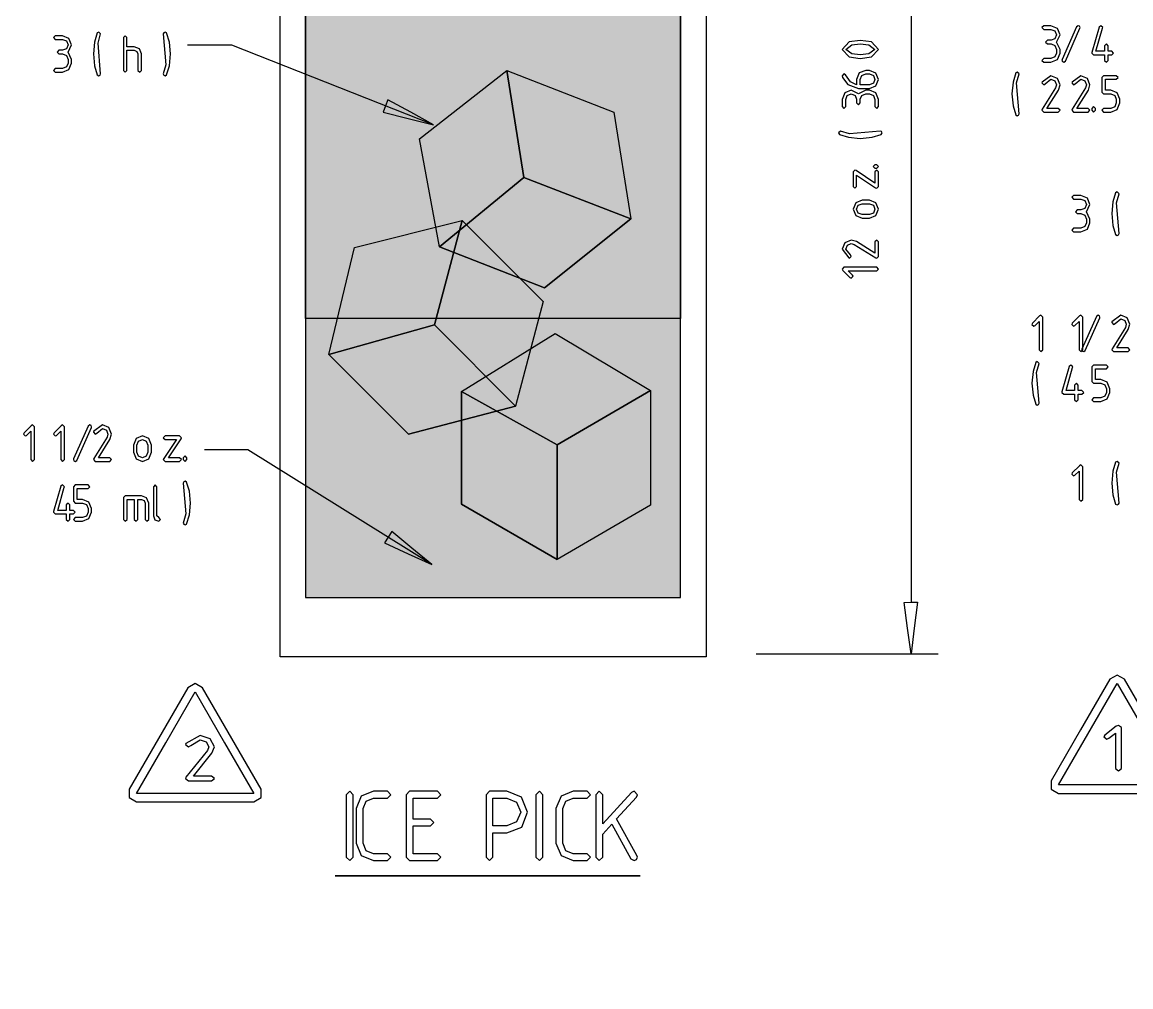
# Model space of a CAD drawing. Header units: metres. Extents: x 0 to 16.5, y 0 to 11.5.
# Drawn here: x 1.545 to 3.087, y 6.672 to 8.014 of the extents above; entities that cross this region are included whole.
import ezdxf

# ---------------------------------------------------------------- set-up
doc = ezdxf.new("R2010")
doc.units = ezdxf.units.M
doc.layers.add('ice tea', color=34, linetype='Continuous')
doc.layers.add('Vodka', color=1, linetype='Continuous')

msp = doc.modelspace()

# ---------------------------------------------------------------- hatches: boundary and pattern name
at = {"layer": 'ice tea'}
h = msp.add_hatch(dxfattribs=at)
h.set_pattern_fill('DASH', color=256, scale=0.018, style=0)
h.set_pattern_definition([(0, (13.342423, 6.196696), (0.05715, 0.05715), [0.05715, -0.05715])])
h.paths.add_polyline_path([(2.4608, 8.6059), (2.4608, 7.6016), (1.9391, 7.6016), (1.9391, 8.6079), (1.9405, 8.6079), (1.9679, 8.5992), (2.0016, 8.5957), (2.0361, 8.5959), (2.0662, 8.598), (2.1796, 8.6021), (2.2939, 8.5975), (2.4089, 8.5985), (2.4314, 8.6034), (2.4543, 8.6059)])
h.paths.add_polyline_path([(15.4997, 3.7946), (15.1024, 3.7946), (15.1024, 3.9646), (15.4997, 3.9646)])
at = {"layer": 'Vodka'}
h = msp.add_hatch(dxfattribs=at)
h.set_pattern_fill('GRAVEL', color=256, scale=0.0069)
h.set_pattern_definition([(228.01279, (10.449587, 7.06366), (-1.40208, -1.57734), [0.0235788, -2.3343034]), (184.96974, (10.433814, 7.046134), (2.103119999, 0.17526001), [0.040462, -4.0057294]), (132.51045, (10.393504, 7.042629), (1.752600001, -1.927859999), [0.0285302, -2.8244959]), (267.27369, (10.325153, 6.998814), (0.1752600004, 3.5052), [0.0368463, -3.6477842]), (292.83365, (10.3234, 6.962009), (-0.8763, 2.10312), [0.0361307, -3.5769467]), (357.27369, (10.337421, 6.92871), (-3.5052, 0.1752600004), [0.0368463, -3.6477842]), (37.69424, (10.3742254, 6.926957), (-2.27838, -1.7526), [0.0487274, -4.824005]), (72.25533, (10.4127826, 6.9567514), (1.2268200003, 3.85572), [0.0460036, -4.5543627]), (121.429566, (10.426803, 7.000566), (-1.40208, 2.27838), [0.036971, -3.6601427]), (175.23636, (10.407525, 7.032113), (1.92786, -0.17526), [0.0422082, -2.0682016]), (222.39744, (10.3654624, 7.0356184), (-2.10312, -1.92786), [0.0545844, -5.4038573]), (138.81407, (10.49866, 6.997061), (-1.22682, 1.05156), [0.0186303, -1.844409]), (171.469234, (10.484639, 7.009329), (2.27838, -0.3505199996), [0.035444, -3.50897]), (225, (10.44959, 7.01459), (-2e-17, -0.17526), [0.0247854, -0.2230696]), (203.1986, (10.43732, 7.035618), (0.8763, 0.35052), [0.0133475, -1.321393]), (291.8014, (10.42505, 7.03036), (-0.17526, 0.52578), [0.018876, -0.924928]), (30.96376, (10.43206, 7.012835), (0.52578, 0.35052), [0.030658, -0.9912746]), (161.56505, (10.45835, 7.02861), (0.35052, -0.17526), [0.0221688, -0.532052]), (16.38954, (10.3234, 7.030361), (1.7526, 0.52578), [0.031056, -3.074559]), (70.34618, (10.353194, 7.039124), (-0.70104, -1.92786), [0.0260543, -2.5793729]), (293.1986, (10.45835, 7.06366), (-0.35052, 0.8763), [0.0266947, -1.3080457]), (343.61046, (10.468866, 7.039124), (-1.7526, 0.52578), [0.031056, -3.074559]), (339.44395, (10.3234, 6.9217), (-0.8763, 0.35052), [0.0299484, -1.4674737]), (294.77514, (10.351442, 6.911184), (-0.876300001, 1.92786), [0.0250934, -2.484248]), (66.8014, (10.460103, 6.8884), (0.35052, 0.8763), [0.0266947, -1.3080457]), (17.35402, (10.470618, 6.912936), (-2.27838, -0.70104), [0.029379, -2.908514]), (69.44395, (10.374225, 6.8884), (-0.35052, -0.8763), [0.0149742, -1.4824479]), (101.30993, (10.449587, 6.8884), (-0.17526, 0.70104), [0.0089365, -0.8847177]), (165.96376, (10.447835, 6.897163), (0.52578, -0.17526), [0.0361307, -0.6864848]), (186.00901, (10.412783, 6.905926), (1.7526, 0.17526), [0.0334834, -3.3148542]), (303.69007, (10.43206, 6.99706), (-0.17526, 0.35052), [0.0252763, -0.6066326]), (353.157227, (10.446082, 6.97603), (2.97942, -0.35052), [0.0441294, -4.3688046]), (60.9454, (10.489897, 6.970772), (-0.70104, -1.22682), [0.018044, -1.786368]), (90, (10.49866, 6.98655), (-0.17526, 0.17526), [0.0105156, -0.1647444]), (120.25644, (10.409277, 6.911184), (0.70104, -1.22682), [0.0243478, -2.410442]), (48.01279, (10.397009, 6.932215), (1.40208, 1.57734), [0.0471576, -2.3107246]), (0, (10.42856, 6.96727), (0.17526, 0.17526), [0.0455676, -0.1296924]), (325.30485, (10.474124, 6.967267), (1.752600001, -1.226819999), [0.027711, -2.7433929]), (254.0546, (10.496907, 6.951494), (-0.17526, -0.70104), [0.0255182, -1.2503939]), (207.645975, (10.489897, 6.926957), (-3.32994, -1.7525999998), [0.041548, -4.11326]), (175.42608, (10.4530924, 6.9076786), (-2.27838, 0.17526), [0.043955, -4.3515434])])
h.paths.add_polyline_path([(0.9696, 1.5641), (0.9546, 1.5643), (0.8618, 1.5602), (0.7682, 1.5603), (0.6871, 1.5669), (0.6743, 1.5678), (0.6612, 1.5685), (0.6418, 1.5669), (0.6071, 1.5597), (0.6079, 1.5588), (0.7108, 1.4288), (0.7176, 1.4319), (0.7136, 1.4409), (0.7482, 1.4513), (0.7827, 1.4618), (0.752, 1.4428), (0.7212, 1.4239), (0.7176, 1.4319), (0.7108, 1.4288), (0.7271, 1.4082), (0.9098, 1.4082)])
h.paths.add_polyline_path([(0.7366, 1.5068), (0.7392, 1.4804), (0.7269, 1.462), (0.7, 1.4656), (0.6943, 1.4827), (0.6977, 1.4995), (0.7069, 1.5148), (0.7188, 1.5273)], flags=16)
h.paths.add_polyline_path([(0.7944, 1.5148), (0.8063, 1.5273), (0.8241, 1.5068), (0.8267, 1.4804), (0.8143, 1.462), (0.7875, 1.4656), (0.7818, 1.4827), (0.7852, 1.4995)], flags=16)
h.paths.add_polyline_path([(0.8733, 1.5015), (0.8825, 1.5168), (0.8943, 1.5293), (0.9121, 1.5089), (0.9147, 1.4824), (0.9024, 1.4641), (0.8755, 1.4677), (0.8698, 1.4847)], flags=16)
h.paths.add_polyline_path([(5.5498, 0.8506), (5.5138, 0.8481), (5.495, 0.8468), (5.496, 0.8397)], flags=17)
h.paths.add_polyline_path([(5.5156, 0.839), (5.5498, 0.8506), (5.496, 0.8397), (5.4971, 0.8327)], flags=17)
h.paths.add_polyline_path([(5.5479, 0.6465), (5.582, 0.6581), (5.5246, 0.6465), (5.5258, 0.6391)], flags=17)
h.paths.add_polyline_path([(5.582, 0.6581), (5.546, 0.6557), (5.5235, 0.6541), (5.5246, 0.6465)], flags=17)
h.paths.add_polyline_path([(6.1574, 1.0168), (5.4698, 1.0168), (5.495, 0.8468), (5.5138, 0.8481), (5.5498, 0.8506), (5.5156, 0.839), (5.4971, 0.8327), (5.5235, 0.6541), (5.546, 0.6557), (5.582, 0.6581), (5.5479, 0.6465), (5.5258, 0.6391), (5.5393, 0.5475), (6.0807, 0.5475)])
h.paths.add_polyline_path([(5.9162, 0.5723), (5.7835, 0.6496), (5.7835, 0.7415), (5.6861, 0.6848), (5.5534, 0.762), (5.5534, 0.9189), (5.6834, 0.9992), (5.8162, 0.9201), (5.8162, 0.8267), (5.9136, 0.8868), (6.0463, 0.8077), (6.0463, 0.6481)], flags=16)
h.paths.add_polyline_path([(6.0463, 0.8077), (5.9162, 0.7319), (5.9162, 0.5723), (6.0463, 0.6481)], flags=0)
h.paths.add_polyline_path([(5.9136, 0.8868), (5.8162, 0.8267), (5.8162, 0.7881), (5.9162, 0.7319), (6.0463, 0.8077)], flags=0)
h.paths.add_polyline_path([(5.9162, 0.7319), (5.8162, 0.7881), (5.8162, 0.7606), (5.7835, 0.7415), (5.7835, 0.6496), (5.9162, 0.5723)], flags=0)
h.paths.add_polyline_path([(5.8162, 0.7881), (5.7835, 0.8065), (5.7835, 0.7415), (5.8162, 0.7606)], flags=0)
h.paths.add_polyline_path([(5.8162, 0.8267), (5.7835, 0.8065), (5.8162, 0.7881)], flags=0)
h.paths.add_polyline_path([(5.8162, 0.8267), (5.8162, 0.9201), (5.6861, 0.8443), (5.6861, 0.6848), (5.7835, 0.7415), (5.7835, 0.8065)], flags=0)
h.paths.add_polyline_path([(5.8162, 0.9201), (5.6834, 0.9992), (5.5534, 0.9189), (5.6861, 0.8443)], flags=0)
h.paths.add_polyline_path([(5.6861, 0.8443), (5.5534, 0.9189), (5.5534, 0.762), (5.6861, 0.6848)], flags=0)
h.paths.add_polyline_path([(9.2474, 8.1139), (9.2474, 8.1095), (9.2795, 8.1074)], flags=0)
h.paths.add_polyline_path([(9.2658, 8.0102), (9.2474, 8.0054), (9.2474, 8.0029)], flags=17)
h.paths.add_polyline_path([(9.2658, 8.0102), (9.2474, 8.008), (9.2474, 8.0054)], flags=16)
h.paths.add_polyline_path([(9.6834, 8.0393), (9.677, 8.069), (9.6578, 8.1009), (9.6291, 8.119), (9.6034, 8.1228), (9.5816, 8.1151), (9.5653, 8.0984), (9.5554, 8.0757), (9.5533, 8.0495), (9.56, 8.0226), (9.5768, 7.9977), (9.6008, 7.9803), (9.6252, 7.9748), (9.6479, 7.9795), (9.6666, 7.9929), (9.6792, 8.0134)], flags=17)
h.paths.add_polyline_path([(9.7665, 8.1359), (9.6711, 8.1359), (9.6578, 8.1009), (9.677, 8.069), (9.6834, 8.0393), (9.6792, 8.0134), (9.6666, 7.9929), (9.6479, 7.9795), (9.6252, 7.9748), (9.6008, 7.9803), (9.5768, 7.9977), (9.56, 8.0226), (9.5533, 8.0495), (9.5554, 8.0757), (9.5653, 8.0984), (9.5816, 8.1151), (9.6034, 8.1228), (9.6291, 8.119), (9.6578, 8.1009), (9.6711, 8.1359), (9.4625, 8.1359), (9.461, 8.1244), (9.4565, 8.1095), (9.4546, 8.1028), (9.4524, 8.0843), (9.454, 8.0818), (9.4534, 8.049), (9.4469, 8.0142), (9.4396, 7.9787), (9.4375, 7.9501), (9.7665, 7.9501)])
h.paths.add_polyline_path([(9.6847, 8.0517), (9.7076, 8.0796), (9.7305, 8.1075), (9.7369, 8.1008), (9.7433, 8.094), (9.714, 8.0728)], flags=16)
h.paths.add_polyline_path([(9.7369, 8.1008), (9.6847, 8.0517), (9.714, 8.0728), (9.7433, 8.094)], flags=0)
h.paths.add_polyline_path([(9.7369, 8.1008), (9.7369, 8.1008), (9.7305, 8.1075), (9.7076, 8.0796), (9.6847, 8.0517)], flags=0)
h.paths.add_polyline_path([(9.4469, 8.0142), (9.4534, 8.049), (9.454, 8.0818), (9.4524, 8.0843), (9.418, 8.0272), (9.3874, 7.9668), (9.4049, 7.9501), (9.4375, 7.9501), (9.4396, 7.9787)])
h.paths.add_polyline_path([(9.418, 8.0272), (9.4524, 8.0843), (9.4546, 8.1028), (9.3915, 8.0777), (9.3287, 8.0527), (9.3315, 8.0256), (9.3436, 7.9995), (9.3628, 7.9785), (9.3874, 7.9668)])
h.paths.add_polyline_path([(9.3874, 7.9668), (9.3628, 7.9785), (9.3436, 7.9995), (9.3315, 8.0256), (9.3287, 8.0527), (9.3164, 8.0871), (9.316, 8.1253), (9.319, 8.1359), (9.3043, 8.1359), (9.3015, 8.1262), (9.3024, 8.0586), (9.3239, 7.9967), (9.3662, 7.9501), (9.4049, 7.9501)])
h.paths.add_polyline_path([(9.3239, 7.9967), (9.3024, 8.0586), (9.3015, 8.1262), (9.3043, 8.1359), (9.2847, 8.1359), (9.2812, 8.1192), (9.283, 8.061), (9.2988, 8.0061), (9.3287, 7.959), (9.34, 7.9501), (9.3662, 7.9501)])
h.paths.add_polyline_path([(9.2988, 8.0061), (9.283, 8.061), (9.2812, 8.1192), (9.2847, 8.1359), (9.2474, 8.1359), (9.2474, 8.1183), (9.2795, 8.1074), (9.2474, 8.1095), (9.2474, 8.008), (9.2658, 8.0102), (9.2474, 8.0029), (9.2474, 7.9501), (9.34, 7.9501), (9.3287, 7.959)])
h.paths.add_polyline_path([(9.4546, 8.1028), (9.4565, 8.1095), (9.4221, 8.1359), (9.319, 8.1359), (9.316, 8.1253), (9.3164, 8.0871), (9.3287, 8.0527), (9.3915, 8.0777)])
h.paths.add_polyline_path([(9.461, 8.1244), (9.458, 8.1265), (9.4554, 8.1359), (9.4221, 8.1359), (9.4565, 8.1095)])
h.paths.add_polyline_path([(9.4625, 8.1359), (9.4554, 8.1359), (9.458, 8.1265), (9.461, 8.1244)], flags=17)
h.paths.add_polyline_path([(9.2474, 8.1183), (9.2474, 8.1139), (9.2795, 8.1074)], flags=17)
h.paths.add_polyline_path([(9.2474, 8.1139), (9.2474, 8.1095), (9.2795, 8.1074)], flags=16)
h.paths.add_polyline_path([(5.8907, 2.5378), (5.8907, 2.6073), (5.667, 2.6073), (5.667, 2.5338), (5.6809, 2.5283), (5.6843, 2.5369), (5.7159, 2.5195), (5.7475, 2.502), (5.7125, 2.5108), (5.6775, 2.5196), (5.6809, 2.5283), (5.667, 2.5338), (5.667, 2.4008), (6.1888, 2.4008), (6.1888, 2.6073), (6.1535, 2.6073), (6.1535, 2.5364), (6.0234, 2.4606)])
h.paths.add_polyline_path([(6.0234, 2.6073), (5.8907, 2.6073), (5.8907, 2.5378), (6.0234, 2.4606)], flags=17)
h.paths.add_polyline_path([(6.1535, 2.6073), (6.0234, 2.6073), (6.0234, 2.4606), (6.1535, 2.5364)], flags=17)
h.paths.add_polyline_path([(5.6809, 2.5283), (5.6775, 2.5196), (5.7125, 2.5108), (5.7475, 2.502)], flags=16)
h.paths.add_polyline_path([(5.6843, 2.5369), (5.6809, 2.5283), (5.6775, 2.5196), (5.7125, 2.5108), (5.7475, 2.502), (5.7159, 2.5195)], flags=17)
h.paths.add_polyline_path([(2.6452, 2.6658), (2.5691, 2.642), (2.4957, 2.7092), (2.3934, 2.7092), (2.4013, 2.586), (2.4754, 2.5567), (2.4789, 2.5653), (2.5105, 2.5478), (2.542, 2.5304), (2.507, 2.5392), (2.472, 2.548), (2.4754, 2.5567), (2.4013, 2.586), (2.4133, 2.4001), (2.9561, 2.4001), (2.9802, 2.7092), (2.8901, 2.7092), (2.9081, 2.6985), (2.9081, 2.539), (2.778, 2.4632), (2.6452, 2.5404)])
h.paths.add_polyline_path([(2.4789, 2.5653), (2.4754, 2.5567), (2.542, 2.5304), (2.5105, 2.5478)], flags=17)
h.paths.add_polyline_path([(2.4754, 2.5567), (2.4754, 2.5567), (2.472, 2.548), (2.507, 2.5392), (2.542, 2.5304)], flags=17)
h.paths.add_polyline_path([(2.6452, 2.6973), (2.6647, 2.7092), (2.4957, 2.7092), (2.5691, 2.642), (2.6452, 2.6658)], flags=17)
h.paths.add_polyline_path([(2.6452, 2.6973), (2.6452, 2.6658), (2.6812, 2.677)], flags=17)
h.paths.add_polyline_path([(2.6922, 2.7092), (2.6647, 2.7092), (2.6452, 2.6973), (2.6812, 2.677), (2.7156, 2.6878)], flags=17)
h.paths.add_polyline_path([(2.7203, 2.7092), (2.6922, 2.7092), (2.7157, 2.6878)], flags=16)
h.paths.add_polyline_path([(2.9081, 2.6985), (2.8901, 2.7092), (2.7203, 2.7092), (2.7157, 2.6878), (2.6813, 2.677), (2.778, 2.6227)], flags=17)
h.paths.add_polyline_path([(2.778, 2.6227), (2.6813, 2.677), (2.6452, 2.6658), (2.6452, 2.5404), (2.778, 2.4632)], flags=17)
h.paths.add_polyline_path([(2.9081, 2.6985), (2.778, 2.6227), (2.778, 2.4632), (2.9081, 2.539)], flags=17)
h.paths.add_polyline_path([(5.8051, 5.6534), (5.3818, 5.6534), (5.4878, 5.5195), (5.5195, 5.529), (5.4931, 5.5128), (5.5922, 5.3876)])
h.paths.add_polyline_path([(5.5195, 5.529), (5.4878, 5.5195), (5.4906, 5.516)], flags=17)
h.paths.add_polyline_path([(5.5195, 5.529), (5.4906, 5.516), (5.4931, 5.5128)], flags=17)
h.paths.add_polyline_path([(4.2789, 9.98), (4.2931, 9.9238), (4.3242, 9.953)])
h.paths.add_polyline_path([(5.1081, 8.2285), (5.0843, 8.2287), (4.9913, 8.2246), (4.8975, 8.2247), (4.8166, 8.2313), (4.8037, 8.2322), (4.7906, 8.2329), (4.7713, 8.2313), (4.7383, 8.2245), (4.8397, 8.0965), (4.8544, 8.1031), (4.8506, 8.1116), (4.8852, 8.122), (4.9198, 8.1325), (4.889, 8.1136), (4.8582, 8.0946), (4.8544, 8.1031), (4.8397, 8.0965), (4.8591, 8.0719), (5.0323, 8.0719)])
h.paths.add_polyline_path([(4.9465, 8.1304), (4.9186, 8.1342), (4.9127, 8.1519), (4.9162, 8.1693), (4.9258, 8.1852), (4.9381, 8.1983), (4.9566, 8.177), (4.9593, 8.1495)], flags=16)
h.paths.add_polyline_path([(5.01, 8.1363), (5.0041, 8.154), (5.0076, 8.1714), (5.0172, 8.1873), (5.0296, 8.2004), (5.0481, 8.1791), (5.0508, 8.1516), (5.038, 8.1325)], flags=16)
h.paths.add_polyline_path([(4.8685, 8.1495), (4.8557, 8.1304), (4.8277, 8.1342), (4.8218, 8.1519), (4.8254, 8.1693), (4.835, 8.1852), (4.8472, 8.1983), (4.8657, 8.177)], flags=16)
h.paths.add_polyline_path([(4.9566, 8.177), (4.9381, 8.1983), (4.9258, 8.1852), (4.9162, 8.1693), (4.9127, 8.1519), (4.9186, 8.1342), (4.9465, 8.1304), (4.9593, 8.1495)], flags=16)
h.paths.add_polyline_path([(5.0508, 8.1516), (5.0481, 8.1791), (5.0296, 8.2004), (5.0172, 8.1873), (5.0076, 8.1714), (5.0041, 8.154), (5.01, 8.1363), (5.038, 8.1325)], flags=0)
h.paths.add_polyline_path([(4.8657, 8.177), (4.8472, 8.1983), (4.835, 8.1852), (4.8254, 8.1693), (4.8218, 8.1519), (4.8277, 8.1342), (4.8557, 8.1304), (4.8685, 8.1495)], flags=0)
h.paths.add_polyline_path([(4.889, 8.1136), (4.9198, 8.1325), (4.8544, 8.1031), (4.8544, 8.1031), (4.8582, 8.0946)], flags=17)
h.paths.add_polyline_path([(4.9198, 8.1325), (4.8852, 8.122), (4.8506, 8.1116), (4.8544, 8.1031)], flags=17)
h.paths.add_polyline_path([(4.2556, 10.0719), (4.2658, 10.081), (4.247, 10.0751), (4.2097, 10.1091), (4.0587, 10.1091), (4.0587, 9.8644), (4.0671, 9.8551), (4.0912, 9.8282), (4.061, 9.848), (4.0587, 9.8496), (4.0587, 9.767), (4.1083, 9.767), (4.0941, 9.7753), (4.0941, 9.9322), (4.2241, 10.0126), (4.2789, 9.98)])
h.paths.add_polyline_path([(4.2789, 9.98), (4.2241, 10.0126), (4.0941, 9.9322), (4.2268, 9.8577), (4.3237, 9.9142), (4.2931, 9.9238)])
h.paths.add_polyline_path([(4.2268, 9.8577), (4.0941, 9.9322), (4.0941, 9.7753), (4.1083, 9.767), (4.2268, 9.767)], flags=17)
h.paths.add_polyline_path([(4.3569, 9.9037), (4.3237, 9.9142), (4.2268, 9.8577), (4.2268, 9.767), (4.3451, 9.767), (4.3569, 9.7739)])
h.paths.add_polyline_path([(4.5804, 10.1091), (4.5271, 10.1091), (4.5563, 9.98), (4.4428, 9.8766), (4.3569, 9.9037), (4.3569, 9.7739), (4.3451, 9.767), (4.5804, 9.767)])
h.paths.add_polyline_path([(4.5563, 9.98), (4.4041, 10.028), (4.3242, 9.953), (4.3569, 9.9335), (4.3569, 9.9037), (4.4428, 9.8766)])
h.paths.add_polyline_path([(4.3569, 9.9335), (4.3237, 9.9142), (4.3569, 9.9037)])
h.paths.add_polyline_path([(4.3569, 9.9335), (4.3242, 9.953), (4.2931, 9.9238), (4.3237, 9.9142)])
h.paths.add_polyline_path([(4.3857, 10.1091), (4.3555, 10.1091), (4.2658, 10.081), (4.2556, 10.0719), (4.2789, 9.98), (4.3242, 9.953), (4.4041, 10.028)])
h.paths.add_polyline_path([(4.5271, 10.1091), (4.3857, 10.1091), (4.4041, 10.028), (4.5563, 9.98)], flags=17)
h.paths.add_polyline_path([(4.2973, 10.1091), (4.2097, 10.1091), (4.247, 10.0751), (4.2658, 10.081)])
h.paths.add_polyline_path([(4.3555, 10.1091), (4.2973, 10.1091), (4.2658, 10.081)], flags=17)
h.paths.add_polyline_path([(4.0671, 9.8551), (4.0587, 9.8644), (4.0587, 9.8553), (4.0912, 9.8282)], flags=17)
h.paths.add_polyline_path([(2.049, 7.2892), (2.0539, 7.2971), (1.9391, 7.3688), (1.9391, 7.2134), (2.4608, 7.2134), (2.4608, 7.6016), (2.2632, 7.6016), (2.252, 7.5593), (2.2862, 7.5805), (2.419, 7.5014), (2.419, 7.3418), (2.289, 7.266), (2.1562, 7.3432), (2.1562, 7.4599), (2.0824, 7.4405), (1.9716, 7.5516), (1.9835, 7.6016), (1.9391, 7.6016), (1.9391, 7.3688), (2.0539, 7.2971), (2.0589, 7.305), (2.0868, 7.2821), (2.1147, 7.2592), (2.0819, 7.2742)])
h.paths.add_polyline_path([(2.1897, 7.5208), (2.1182, 7.5926), (1.9716, 7.5516), (2.0824, 7.4405), (2.1562, 7.4599), (2.1562, 7.5001)], flags=17)
h.paths.add_polyline_path([(2.1182, 7.5926), (2.1206, 7.6016), (1.9835, 7.6016), (1.9716, 7.5516)], flags=17)
h.paths.add_polyline_path([(2.252, 7.5593), (2.2632, 7.6016), (2.1206, 7.6016), (2.1182, 7.5926), (2.1897, 7.5208)], flags=17)
h.paths.add_polyline_path([(2.252, 7.5593), (2.1897, 7.5208), (2.2309, 7.4795)], flags=17)
h.paths.add_polyline_path([(2.1897, 7.5208), (2.1562, 7.5001), (2.205, 7.4727), (2.2309, 7.4795)], flags=17)
h.paths.add_polyline_path([(2.205, 7.4727), (2.1562, 7.4599), (2.1562, 7.3432), (2.289, 7.266), (2.289, 7.4256)], flags=17)
h.paths.add_polyline_path([(2.419, 7.5014), (2.2862, 7.5805), (2.252, 7.5593), (2.2309, 7.4795), (2.205, 7.4727), (2.289, 7.4256)], flags=17)
h.paths.add_polyline_path([(2.419, 7.5014), (2.289, 7.4256), (2.289, 7.266), (2.419, 7.3418)], flags=17)
h.paths.add_polyline_path([(2.0589, 7.305), (2.0539, 7.2971), (2.049, 7.2892), (2.0819, 7.2742), (2.1147, 7.2592), (2.0868, 7.2821)], flags=17)
h.paths.add_polyline_path([(2.1562, 7.5001), (2.1562, 7.4599), (2.205, 7.4727)], flags=17)
h.paths.add_polyline_path([(15.4997, 7.0584), (15.1024, 7.0584), (15.1024, 6.8884), (15.4997, 6.8884)])
h.paths.add_polyline_path([(10.8453, 9.6697), (10.8453, 9.8397), (10.3234, 9.8397), (10.3234, 9.5514), (10.8453, 9.5514), (10.8453, 9.6697), (10.742, 9.6232), (10.7458, 9.6147), (10.7113, 9.6042), (10.6767, 9.5938), (10.7074, 9.6127), (10.7382, 9.6317), (10.742, 9.6232)])
h.paths.add_polyline_path([(3.8795, 0.9129), (4.5348, 0.9129), (4.475, 0.5475), (3.9337, 0.5475)])
h.paths.add_polyline_path([(12.6235, 5.1097), (12.6018, 4.834), (12.059, 4.834), (12.0413, 5.1097)])

# ---------------------------------------------------------------- linework, layer by layer
for points in [[(2.4608, 8.6335), (2.4962, 8.6335), (2.4962, 7.1309), (1.9038, 7.1309), (1.9038, 8.6335), (1.9391, 8.6335)], [(2.7814, 8.566), (2.7814, 7.2067)], [(2.1168, 7.8712), (1.8363, 7.9821), (1.7749, 7.9821)], [(2.1253, 7.7012), (2.0974, 7.8515), (2.2192, 7.9467), (2.2428, 7.798)], [(2.2192, 7.9467), (2.3679, 7.8889), (2.3915, 7.7402)], [(1.9716, 7.5516), (2.007, 7.7004), (2.1568, 7.7381), (2.1182, 7.5926)], [(2.1568, 7.7381), (2.2695, 7.6251), (2.2309, 7.4795)], [(2.4608, 7.6016), (1.9391, 7.6016), (1.9385, 7.6016)], [(2.1562, 7.5001), (2.2862, 7.5805), (2.419, 7.5014), (2.289, 7.4256)], [(2.419, 7.5014), (2.419, 7.3418), (2.289, 7.266)], [(2.1147, 7.2592), (1.8588, 7.419), (1.7984, 7.419)], [(2.5661, 7.135), (2.8192, 7.135)]]:
    msp.add_lwpolyline(points)
for points in [[(2.4608, 8.6335), (1.9391, 8.6335), (1.9391, 8.6079), (1.9391, 7.6016), (1.9391, 7.2134), (2.4608, 7.2134), (2.4608, 7.6016), (2.4608, 8.6059), (2.4608, 8.6335)], [(2.4608, 8.6059), (2.4608, 7.6016), (1.9391, 7.6016), (1.9391, 8.6079), (1.9405, 8.6079), (1.9679, 8.5992), (2.0016, 8.5957), (2.0361, 8.5959), (2.0662, 8.598), (2.1796, 8.6021), (2.2939, 8.5975), (2.4089, 8.5985), (2.4314, 8.6034), (2.4543, 8.6059), (2.4608, 8.6059)], [(2.9814, 7.9815), (2.9836, 7.9761), (2.9836, 7.971), (2.9814, 7.9656), (2.976, 7.9634), (2.9659, 7.9634), (2.9634, 7.9608), (2.9659, 7.9583), (2.976, 7.9583), (2.9849, 7.962), (2.9886, 7.971), (2.9886, 7.9761), (2.9836, 7.9862), (2.9886, 7.9963), (2.9849, 8.0053), (2.976, 8.009), (2.9659, 8.009), (2.9634, 8.0064), (2.9659, 8.0039), (2.976, 8.0039), (2.9814, 8.0017), (2.9836, 7.9963), (2.9814, 7.9909), (2.9761, 7.9887), (2.971, 7.9887), (2.9685, 7.9862), (2.971, 7.9837), (2.9761, 7.9837), (2.9814, 7.9815)], [(2.9919, 7.9591), (2.9937, 7.9583), (2.996, 7.9598), (3.0162, 8.0054), (3.0164, 8.0064), (3.0157, 8.0083), (3.0139, 8.009), (3.0116, 8.0074), (2.9914, 7.9619), (2.9912, 7.9608), (2.9919, 7.9591)], [(3.0353, 7.9685), (3.0505, 7.9685), (3.0505, 7.9608), (3.0531, 7.9583), (3.0556, 7.9608), (3.0556, 7.9685), (3.0605, 7.9685), (3.0631, 7.971), (3.0605, 7.9735), (3.0556, 7.9735), (3.0556, 7.9811), (3.0531, 7.9836), (3.0505, 7.9811), (3.0505, 7.9735), (3.0386, 7.9735), (3.0478, 8.0056), (3.048, 8.0064), (3.0454, 8.009), (3.043, 8.0071), (3.0329, 7.9717), (3.0328, 7.971), (3.0353, 7.9685)], [(1.6064, 7.9676), (1.6086, 7.9622), (1.6086, 7.9571), (1.6064, 7.9517), (1.601, 7.9495), (1.5909, 7.9495), (1.5884, 7.9469), (1.5909, 7.9444), (1.601, 7.9444), (1.6099, 7.9481), (1.6136, 7.9571), (1.6136, 7.9622), (1.6086, 7.9723), (1.6136, 7.9824), (1.6099, 7.9914), (1.601, 7.9951), (1.5909, 7.9951), (1.5884, 7.9925), (1.5909, 7.99), (1.601, 7.99), (1.6064, 7.9878), (1.6086, 7.9824), (1.6064, 7.977), (1.6011, 7.9748), (1.596, 7.9748), (1.5935, 7.9723), (1.596, 7.9698), (1.6011, 7.9698), (1.6064, 7.9676)], [(1.6504, 7.9849), (1.654, 7.9976), (1.6514, 8.0001), (1.6493, 7.9989), (1.6456, 7.9863), (1.6439, 7.9698), (1.6456, 7.9532), (1.6493, 7.9406), (1.6514, 7.9394), (1.6533, 7.9402), (1.654, 7.9419), (1.6504, 7.9849)], [(1.6856, 7.9469), (1.6881, 7.9444), (1.6906, 7.9469), (1.6906, 7.9748), (1.7007, 7.9748), (1.7043, 7.9733), (1.7058, 7.9698), (1.7058, 7.9469), (1.7083, 7.9444), (1.7108, 7.9469), (1.7108, 7.9699), (1.7079, 7.9769), (1.7007, 7.9798), (1.6906, 7.9798), (1.6906, 7.9925), (1.6881, 7.9951), (1.6856, 7.9925), (1.6856, 7.9469)], [(1.7447, 7.9546), (1.7411, 7.9419), (1.7419, 7.9402), (1.7437, 7.9394), (1.7458, 7.9406), (1.7496, 7.9532), (1.7512, 7.9698), (1.7496, 7.9863), (1.7458, 7.9989), (1.7437, 8.0001), (1.7419, 7.9993), (1.7411, 7.9976), (1.7447, 7.9546)], [(2.6951, 7.9864), (2.6855, 7.976), (2.6951, 7.9656), (2.7108, 7.9634), (2.7265, 7.9656), (2.7361, 7.976), (2.7265, 7.9864), (2.7108, 7.9886), (2.6951, 7.9864)], [(2.7227, 7.9823), (2.7311, 7.976), (2.7227, 7.9697), (2.7108, 7.9684), (2.699, 7.9698), (2.6905, 7.976), (2.6989, 7.9823), (2.7108, 7.9836), (2.7227, 7.9823)], [(2.2192, 7.9467), (2.2428, 7.798), (2.1253, 7.7012), (2.0974, 7.8515), (2.2192, 7.9467)], [(2.2192, 7.9467), (2.3679, 7.8889), (2.3915, 7.7402), (2.2428, 7.798), (2.2192, 7.9467)], [(2.686, 7.9371), (2.6932, 7.9274), (2.7083, 7.9217), (2.7236, 7.9217), (2.7324, 7.9254), (2.7361, 7.9343), (2.7324, 7.9432), (2.7235, 7.9469), (2.7184, 7.9469), (2.7094, 7.9434), (2.7057, 7.9343), (2.7057, 7.9269), (2.6969, 7.9308), (2.6902, 7.9407), (2.688, 7.9419), (2.6855, 7.9394), (2.686, 7.9371)], [(2.9282, 7.9294), (2.9318, 7.942), (2.9292, 7.9445), (2.9271, 7.9434), (2.9233, 7.9307), (2.9217, 7.9142), (2.9233, 7.8977), (2.9271, 7.885), (2.9292, 7.8838), (2.931, 7.8846), (2.9318, 7.8864), (2.9282, 7.9294)], [(2.7108, 7.9343), (2.7129, 7.9397), (2.7184, 7.9419), (2.7235, 7.9419), (2.7289, 7.9397), (2.7311, 7.9343), (2.7289, 7.9289), (2.7235, 7.9267), (2.7108, 7.9267), (2.7108, 7.9343)], [(2.9636, 7.9304), (2.9634, 7.9294), (2.9659, 7.9268), (2.968, 7.9281), (2.976, 7.9345), (2.9814, 7.9322), (2.9836, 7.9269), (2.9824, 7.9226), (2.9638, 7.8928), (2.9634, 7.8914), (2.9659, 7.8889), (2.9861, 7.8889), (2.9886, 7.8914), (2.9861, 7.8939), (2.9704, 7.8939), (2.9863, 7.9195), (2.9886, 7.9269), (2.9849, 7.9358), (2.976, 7.9395), (2.9636, 7.9304)], [(3.0053, 7.9304), (3.005, 7.9294), (3.0075, 7.9268), (3.0097, 7.9281), (3.0176, 7.9345), (3.0231, 7.9322), (3.0253, 7.9269), (3.024, 7.9226), (3.0055, 7.8928), (3.005, 7.8914), (3.0075, 7.8889), (3.0278, 7.8889), (3.0303, 7.8914), (3.0278, 7.8939), (3.0121, 7.8939), (3.028, 7.9195), (3.0303, 7.9269), (3.0266, 7.9358), (3.0176, 7.9395), (3.0053, 7.9304)], [(3.0492, 7.9142), (3.0593, 7.9142), (3.0647, 7.9121), (3.0669, 7.9066), (3.0669, 7.9015), (3.0647, 7.8961), (3.0593, 7.8939), (3.0492, 7.8939), (3.0467, 7.8914), (3.0492, 7.8889), (3.0593, 7.8889), (3.0682, 7.8926), (3.0719, 7.9015), (3.0719, 7.9066), (3.0682, 7.9156), (3.0593, 7.9193), (3.0517, 7.9193), (3.0517, 7.9345), (3.0669, 7.9345), (3.0694, 7.937), (3.0669, 7.9395), (3.0492, 7.9395), (3.0467, 7.937), (3.0467, 7.9167), (3.0492, 7.9142)], [(2.7129, 7.9119), (2.7184, 7.9142), (2.7235, 7.9142), (2.7289, 7.9119), (2.7311, 7.9065), (2.7311, 7.8964), (2.7336, 7.8939), (2.7361, 7.8964), (2.7361, 7.9065), (2.7324, 7.9155), (2.7235, 7.9192), (2.7184, 7.9192), (2.7083, 7.9142), (2.6981, 7.9192), (2.6892, 7.9155), (2.6855, 7.9065), (2.6855, 7.8964), (2.688, 7.8939), (2.6905, 7.8964), (2.6905, 7.9065), (2.6927, 7.9119), (2.6981, 7.9142), (2.7036, 7.9119), (2.7057, 7.9066), (2.7057, 7.9015), (2.7083, 7.899), (2.7108, 7.9015), (2.7108, 7.9066), (2.7129, 7.9119)], [(2.0502, 7.8975), (2.0468, 7.8888), (2.0818, 7.88), (2.1168, 7.8712), (2.0853, 7.8887), (2.0537, 7.9061), (2.0502, 7.8975)], [(2.0502, 7.8975), (2.0468, 7.8888), (2.0818, 7.88), (2.1168, 7.8712), (2.0853, 7.8887), (2.0537, 7.9061), (2.0502, 7.8975)], [(3.0328, 7.8914), (3.0353, 7.8889), (3.0378, 7.8914), (3.0378, 7.894), (3.0353, 7.8965), (3.0328, 7.894), (3.0328, 7.8914)], [(2.6956, 7.8588), (2.683, 7.8624), (2.6805, 7.8598), (2.6816, 7.8576), (2.6943, 7.8539), (2.7108, 7.8523), (2.7273, 7.8539), (2.74, 7.8576), (2.7412, 7.8598), (2.7403, 7.8616), (2.7386, 7.8624), (2.6956, 7.8588)], [(2.7321, 7.7834), (2.7337, 7.7828), (2.7361, 7.7853), (2.7361, 7.8056), (2.7336, 7.8081), (2.7311, 7.8056), (2.7311, 7.7901), (2.7048, 7.8076), (2.7033, 7.8081), (2.7007, 7.8056), (2.7007, 7.7853), (2.7032, 7.7828), (2.7057, 7.7853), (2.7057, 7.8009), (2.7321, 7.7834)], [(2.7336, 7.8106), (2.7361, 7.8131), (2.7336, 7.8156), (2.731, 7.8156), (2.7285, 7.8131), (2.731, 7.8106), (2.7336, 7.8106)], [(2.2428, 7.798), (2.3915, 7.7402), (2.2715, 7.6444), (2.1253, 7.7012), (2.2428, 7.798)], [(2.1253, 7.7012), (2.2715, 7.6444), (2.3915, 7.7402), (2.2428, 7.798), (2.1253, 7.7012)], [(3.0671, 7.7627), (3.0707, 7.7753), (3.0681, 7.7778), (3.066, 7.7767), (3.0622, 7.7641), (3.0606, 7.7476), (3.0622, 7.731), (3.066, 7.7184), (3.0681, 7.7172), (3.0699, 7.718), (3.0707, 7.7197), (3.0671, 7.7627)], [(2.7324, 7.7448), (2.7361, 7.7538), (2.7324, 7.7627), (2.7235, 7.7664), (2.7134, 7.7664), (2.7044, 7.7627), (2.7007, 7.7538), (2.7044, 7.7448), (2.7134, 7.7412), (2.7235, 7.7412), (2.7324, 7.7448)], [(2.7289, 7.7592), (2.7311, 7.7538), (2.7289, 7.7484), (2.7235, 7.7462), (2.7134, 7.7462), (2.708, 7.7484), (2.7057, 7.7538), (2.708, 7.7592), (2.7134, 7.7614), (2.7235, 7.7614), (2.7289, 7.7592)], [(3.0231, 7.7454), (3.0253, 7.74), (3.0253, 7.7349), (3.0231, 7.7294), (3.0176, 7.7273), (3.0075, 7.7273), (3.005, 7.7247), (3.0075, 7.7222), (3.0176, 7.7222), (3.0266, 7.7259), (3.0303, 7.7349), (3.0303, 7.74), (3.0253, 7.7501), (3.0303, 7.7602), (3.0266, 7.7691), (3.0176, 7.7729), (3.0075, 7.7729), (3.005, 7.7703), (3.0075, 7.7678), (3.0176, 7.7678), (3.0231, 7.7656), (3.0253, 7.7602), (3.0231, 7.7548), (3.0177, 7.7526), (3.0126, 7.7526), (3.0101, 7.7501), (3.0126, 7.7476), (3.0177, 7.7476), (3.0231, 7.7454)], [(2.1568, 7.7381), (2.1182, 7.5926), (1.9716, 7.5516), (2.007, 7.7004), (2.1568, 7.7381)], [(2.1568, 7.7381), (2.2695, 7.6251), (2.2309, 7.4795), (2.1182, 7.5926), (2.1568, 7.7381)], [(2.6946, 7.6858), (2.6956, 7.6856), (2.6982, 7.6881), (2.6969, 7.6903), (2.6905, 7.6982), (2.6928, 7.7036), (2.6981, 7.7058), (2.7024, 7.7046), (2.7322, 7.686), (2.7336, 7.6856), (2.7361, 7.6881), (2.7361, 7.7083), (2.7336, 7.7108), (2.7311, 7.7083), (2.7311, 7.6927), (2.7055, 7.7086), (2.6981, 7.7108), (2.6892, 7.7071), (2.6855, 7.6982), (2.6946, 7.6858)], [(2.7336, 7.6679), (2.7361, 7.6704), (2.7336, 7.673), (2.688, 7.673), (2.6855, 7.6704), (2.6865, 7.6684), (2.6964, 7.6585), (2.6982, 7.6578), (2.7007, 7.6603), (2.6999, 7.6621), (2.6941, 7.6679), (2.7336, 7.6679)], [(2.9596, 7.5581), (2.9621, 7.5556), (2.9646, 7.5581), (2.9646, 7.6036), (2.9621, 7.6062), (2.9601, 7.6051), (2.9502, 7.5953), (2.9495, 7.5934), (2.952, 7.5909), (2.9538, 7.5917), (2.9596, 7.5975), (2.9596, 7.5581)], [(3.0151, 7.5581), (3.0176, 7.5556), (3.0202, 7.5581), (3.0202, 7.6036), (3.0176, 7.6062), (3.0156, 7.6051), (3.0057, 7.5953), (3.005, 7.5934), (3.0075, 7.5909), (3.0093, 7.5917), (3.0151, 7.5975), (3.0151, 7.5581)], [(3.0197, 7.5563), (3.0215, 7.5556), (3.0238, 7.557), (3.0439, 7.6026), (3.0442, 7.6036), (3.0435, 7.6055), (3.0417, 7.6062), (3.0394, 7.6046), (3.0191, 7.5591), (3.0189, 7.5581), (3.0197, 7.5563)], [(3.0608, 7.5971), (3.0606, 7.596), (3.0631, 7.5934), (3.0653, 7.5947), (3.0732, 7.6011), (3.0786, 7.5988), (3.0808, 7.5935), (3.0796, 7.5893), (3.061, 7.5595), (3.0606, 7.5581), (3.0631, 7.5556), (3.0833, 7.5556), (3.0858, 7.5581), (3.0833, 7.5606), (3.0676, 7.5606), (3.0836, 7.5862), (3.0858, 7.5935), (3.0821, 7.6025), (3.0732, 7.6062), (3.0608, 7.5971)], [(2.1182, 7.5926), (2.2309, 7.4795), (2.0824, 7.4405), (1.9716, 7.5516), (2.1182, 7.5926)], [(1.9716, 7.5516), (2.0824, 7.4405), (2.2309, 7.4795), (2.1182, 7.5926), (1.9716, 7.5516)], [(2.419, 7.5014), (2.289, 7.4256), (2.1562, 7.5001), (2.2862, 7.5805), (2.419, 7.5014)], [(2.956, 7.5266), (2.9596, 7.5392), (2.957, 7.5417), (2.9549, 7.5406), (2.9511, 7.5279), (2.9495, 7.5114), (2.9511, 7.4949), (2.9549, 7.4823), (2.957, 7.4811), (2.9588, 7.4819), (2.9596, 7.4836), (2.956, 7.5266)], [(2.9937, 7.4962), (3.0088, 7.4962), (3.0088, 7.4886), (3.0114, 7.4861), (3.0139, 7.4886), (3.0139, 7.4962), (3.0189, 7.4962), (3.0215, 7.4988), (3.0189, 7.5012), (3.0139, 7.5012), (3.0139, 7.5088), (3.0114, 7.5114), (3.0088, 7.5088), (3.0088, 7.5012), (2.997, 7.5012), (3.0061, 7.5334), (3.0063, 7.5342), (3.0038, 7.5367), (3.0014, 7.5348), (2.9912, 7.4995), (2.9912, 7.4988), (2.9937, 7.4962)], [(3.0353, 7.5114), (3.0454, 7.5114), (3.0508, 7.5093), (3.0531, 7.5038), (3.0531, 7.4988), (3.0508, 7.4933), (3.0454, 7.4912), (3.0353, 7.4912), (3.0328, 7.4886), (3.0353, 7.4861), (3.0454, 7.4861), (3.0544, 7.4898), (3.0581, 7.4988), (3.0581, 7.5038), (3.0544, 7.5128), (3.0454, 7.5165), (3.0378, 7.5165), (3.0378, 7.5317), (3.0531, 7.5317), (3.0556, 7.5342), (3.0531, 7.5367), (3.0353, 7.5367), (3.0328, 7.5342), (3.0328, 7.5139), (3.0353, 7.5114)], [(2.289, 7.4256), (2.289, 7.266), (2.1562, 7.3432), (2.1562, 7.5001), (2.289, 7.4256)], [(2.1562, 7.5001), (2.1562, 7.3432), (2.289, 7.266), (2.289, 7.4256), (2.1562, 7.5001)], [(2.419, 7.5014), (2.419, 7.3418), (2.289, 7.266), (2.289, 7.4256), (2.419, 7.5014)], [(1.5568, 7.4053), (1.5593, 7.4028), (1.5618, 7.4053), (1.5618, 7.4508), (1.5593, 7.4534), (1.5573, 7.4524), (1.5474, 7.4425), (1.5467, 7.4406), (1.5492, 7.4382), (1.551, 7.439), (1.5568, 7.4448), (1.5568, 7.4053)], [(1.5985, 7.4053), (1.601, 7.4028), (1.6035, 7.4053), (1.6035, 7.4508), (1.601, 7.4534), (1.599, 7.4524), (1.5891, 7.4425), (1.5884, 7.4406), (1.5909, 7.4382), (1.5927, 7.439), (1.5985, 7.4448), (1.5985, 7.4053)], [(1.6169, 7.4035), (1.6187, 7.4028), (1.621, 7.4042), (1.6412, 7.4499), (1.6414, 7.4508), (1.6407, 7.4527), (1.6389, 7.4534), (1.6366, 7.4518), (1.6164, 7.4063), (1.6161, 7.4053), (1.6169, 7.4035)], [(1.6442, 7.4443), (1.6439, 7.4432), (1.6464, 7.4406), (1.6486, 7.4419), (1.6565, 7.4483), (1.6619, 7.4461), (1.6642, 7.4408), (1.6629, 7.4365), (1.6444, 7.4067), (1.6439, 7.4053), (1.6464, 7.4028), (1.6667, 7.4028), (1.6692, 7.4053), (1.6667, 7.4078), (1.651, 7.4078), (1.6669, 7.4334), (1.6692, 7.4408), (1.6655, 7.4497), (1.6565, 7.4534), (1.6442, 7.4443)], [(1.7032, 7.4065), (1.7121, 7.4028), (1.721, 7.4065), (1.7247, 7.4154), (1.7247, 7.4255), (1.721, 7.4345), (1.7121, 7.4382), (1.7032, 7.4345), (1.6995, 7.4255), (1.6995, 7.4154), (1.7032, 7.4065)], [(1.7417, 7.4068), (1.7411, 7.4052), (1.7436, 7.4028), (1.7639, 7.4028), (1.7664, 7.4053), (1.7639, 7.4078), (1.7484, 7.4078), (1.7659, 7.4341), (1.7664, 7.4355), (1.7639, 7.4382), (1.7436, 7.4382), (1.7411, 7.4356), (1.7436, 7.4332), (1.7593, 7.4332), (1.7417, 7.4068)], [(1.7175, 7.41), (1.7121, 7.4078), (1.7067, 7.41), (1.7045, 7.4154), (1.7045, 7.4255), (1.7067, 7.4309), (1.7121, 7.4332), (1.7175, 7.4309), (1.7197, 7.4255), (1.7197, 7.4154), (1.7175, 7.41)], [(1.7689, 7.4053), (1.7714, 7.4028), (1.7739, 7.4053), (1.7739, 7.4079), (1.7714, 7.4104), (1.7689, 7.4079), (1.7689, 7.4053)], [(3.0151, 7.3497), (3.0176, 7.3472), (3.0202, 7.3497), (3.0202, 7.3953), (3.0176, 7.3979), (3.0156, 7.3968), (3.0057, 7.3869), (3.005, 7.3851), (3.0075, 7.3826), (3.0093, 7.3834), (3.0151, 7.3892), (3.0151, 7.3497)], [(3.0671, 7.3877), (3.0707, 7.4003), (3.0681, 7.4028), (3.066, 7.4017), (3.0622, 7.3891), (3.0606, 7.3726), (3.0622, 7.356), (3.066, 7.3434), (3.0681, 7.3422), (3.0699, 7.343), (3.0707, 7.3447), (3.0671, 7.3877)], [(1.7725, 7.3296), (1.7689, 7.3169), (1.7697, 7.3152), (1.7715, 7.3144), (1.7736, 7.3156), (1.7774, 7.3282), (1.779, 7.3448), (1.7774, 7.3613), (1.7736, 7.3739), (1.7715, 7.3751), (1.7697, 7.3743), (1.7689, 7.3726), (1.7725, 7.3296)], [(1.5909, 7.3296), (1.6061, 7.3296), (1.6061, 7.3219), (1.6086, 7.3194), (1.6111, 7.3219), (1.6111, 7.3296), (1.6161, 7.3296), (1.6187, 7.3321), (1.6161, 7.3346), (1.6111, 7.3346), (1.6111, 7.3422), (1.6086, 7.3447), (1.6061, 7.3422), (1.6061, 7.3346), (1.5942, 7.3346), (1.6034, 7.3667), (1.6035, 7.3675), (1.601, 7.3701), (1.5986, 7.3682), (1.5884, 7.3328), (1.5884, 7.3321), (1.5909, 7.3296)], [(1.6186, 7.3448), (1.6287, 7.3448), (1.6341, 7.3426), (1.6364, 7.3372), (1.6364, 7.3321), (1.6342, 7.3267), (1.6287, 7.3245), (1.6186, 7.3245), (1.6161, 7.3219), (1.6186, 7.3194), (1.6287, 7.3194), (1.6377, 7.3231), (1.6414, 7.3321), (1.6414, 7.3372), (1.6377, 7.3461), (1.6287, 7.3498), (1.6212, 7.3498), (1.6212, 7.365), (1.6364, 7.365), (1.6389, 7.3675), (1.6364, 7.3701), (1.6186, 7.3701), (1.6161, 7.3675), (1.6161, 7.3473), (1.6186, 7.3448)], [(1.7273, 7.327), (1.7294, 7.3215), (1.7349, 7.3194), (1.7374, 7.3219), (1.7348, 7.3245), (1.7323, 7.327), (1.7323, 7.3675), (1.7298, 7.3701), (1.7273, 7.3675), (1.7273, 7.327)], [(1.6857, 7.3523), (1.6857, 7.3219), (1.6882, 7.3194), (1.6907, 7.3219), (1.6907, 7.3498), (1.7008, 7.3498), (1.7008, 7.3219), (1.7033, 7.3194), (1.7058, 7.3219), (1.7058, 7.3498), (1.7109, 7.3498), (1.7145, 7.3483), (1.7159, 7.3448), (1.7159, 7.3219), (1.7184, 7.3194), (1.721, 7.3219), (1.721, 7.3447), (1.718, 7.3519), (1.7108, 7.3548), (1.6882, 7.3548), (1.6857, 7.3523)], [(2.0539, 7.2971), (2.049, 7.2892), (2.0819, 7.2742), (2.1147, 7.2592), (2.0868, 7.2821), (2.0589, 7.305), (2.0539, 7.2971)], [(2.0539, 7.2971), (2.049, 7.2892), (2.0819, 7.2742), (2.1147, 7.2592), (2.0868, 7.2821), (2.0589, 7.305), (2.0539, 7.2971)], [(2.7809, 7.2067), (2.7902, 7.2067), (2.7858, 7.1709), (2.7814, 7.135), (2.7765, 7.1708), (2.7716, 7.2066), (2.7809, 7.2067)], [(2.7809, 7.2067), (2.7902, 7.2067), (2.7858, 7.1709), (2.7814, 7.135), (2.7765, 7.1708), (2.7716, 7.2066), (2.7809, 7.2067)], [(3.0682, 7.1055), (3.0682, 7.1055), (3.0581, 7.0996), (3.0173, 7.029), (2.9765, 6.9584), (2.9765, 6.9466), (2.9867, 6.9407), (3.0682, 6.9407), (3.1498, 6.9407), (3.16, 6.9466), (3.16, 6.9584), (3.1192, 7.029), (3.0784, 7.0996), (3.0682, 7.1055), (3.0682, 7.1055)], [(1.7855, 7.0937), (1.7855, 7.0937), (1.7753, 7.0878), (1.7345, 7.0172), (1.6937, 6.9466), (1.6937, 6.9348), (1.7039, 6.929), (1.7855, 6.929), (1.867, 6.929), (1.8772, 6.9348), (1.8772, 6.9466), (1.8364, 7.0172), (1.7957, 7.0878), (1.7855, 7.0937), (1.7855, 7.0937)], [(1.7855, 7.0819), (1.8262, 7.0113), (1.867, 6.9408), (1.7855, 6.9408), (1.7039, 6.9408), (1.7447, 7.0113), (1.7855, 7.0819)], [(3.0682, 7.0937), (3.109, 7.0231), (3.1498, 6.9525), (3.0682, 6.9525), (2.9867, 6.9525), (3.0275, 7.0231), (3.0682, 7.0937)], [(3.0659, 6.9754), (3.07, 6.9722), (3.074, 6.9754), (3.074, 7.0323), (3.07, 7.0354), (3.0667, 7.0341), (3.0508, 7.0218), (3.0497, 7.0195), (3.0538, 7.0164), (3.0566, 7.0174), (3.0659, 7.0246), (3.0659, 6.9754)], [(1.7723, 7.0101), (1.7719, 7.0089), (1.776, 7.0056), (1.7795, 7.0072), (1.7922, 7.0152), (1.8008, 7.0124), (1.8044, 7.0057), (1.8024, 7.0004), (1.7727, 6.9632), (1.7719, 6.9615), (1.776, 6.9583), (1.8084, 6.9583), (1.8124, 6.9615), (1.8084, 6.9646), (1.7833, 6.9646), (1.8088, 6.9966), (1.8124, 7.0057), (1.8065, 7.0169), (1.7922, 7.0215), (1.7723, 7.0101)], [(2.0053, 6.852), (2.0053, 6.9389), (2.0005, 6.9437), (1.9957, 6.9389), (1.9957, 6.852), (2.0005, 6.8472), (2.0053, 6.852)], [(2.0336, 6.9437), (2.0166, 6.9367), (2.0096, 6.9196), (2.0096, 6.8713), (2.0166, 6.8543), (2.0336, 6.8472), (2.053, 6.8472), (2.0577, 6.852), (2.053, 6.8568), (2.0336, 6.8568), (2.0233, 6.861), (2.0191, 6.8713), (2.0191, 6.9196), (2.0233, 6.93), (2.0336, 6.9341), (2.053, 6.9341), (2.0577, 6.9389), (2.053, 6.9437), (2.0336, 6.9437)], [(2.0838, 6.8472), (2.1224, 6.8472), (2.1272, 6.852), (2.1224, 6.8568), (2.0886, 6.8568), (2.0886, 6.8955), (2.1128, 6.8955), (2.1176, 6.9003), (2.1128, 6.9051), (2.0886, 6.9051), (2.0886, 6.9341), (2.1224, 6.9341), (2.1272, 6.9389), (2.1224, 6.9437), (2.0838, 6.9437), (2.079, 6.9389), (2.079, 6.852), (2.0838, 6.8472)], [(2.1901, 6.9389), (2.1901, 6.852), (2.1949, 6.8472), (2.1997, 6.852), (2.1997, 6.8858), (2.219, 6.8858), (2.2399, 6.8939), (2.248, 6.9148), (2.2396, 6.9353), (2.2191, 6.9437), (2.1949, 6.9437), (2.1901, 6.9389)], [(2.2691, 6.852), (2.2691, 6.9389), (2.2644, 6.9437), (2.2596, 6.9389), (2.2596, 6.852), (2.2644, 6.8472), (2.2691, 6.852)], [(2.3114, 6.9437), (2.2944, 6.9367), (2.2873, 6.9196), (2.2873, 6.8713), (2.2944, 6.8543), (2.3114, 6.8472), (2.3307, 6.8472), (2.3355, 6.852), (2.3307, 6.8568), (2.3114, 6.8568), (2.3011, 6.861), (2.2969, 6.8713), (2.2969, 6.9196), (2.3011, 6.93), (2.3114, 6.9341), (2.3307, 6.9341), (2.3355, 6.9389), (2.3307, 6.9437), (2.3114, 6.9437)], [(2.3916, 6.8498), (2.396, 6.8472), (2.3993, 6.8487), (2.4008, 6.852), (2.4001, 6.8544), (2.3718, 6.9053), (2.3993, 6.9356), (2.4008, 6.9389), (2.396, 6.9437), (2.3923, 6.9421), (2.3525, 6.8982), (2.3525, 6.9389), (2.3477, 6.9437), (2.3429, 6.9389), (2.3429, 6.852), (2.3477, 6.8472), (2.3525, 6.852), (2.3525, 6.884), (2.3649, 6.8978), (2.3916, 6.8498)], [(2.2191, 6.9341), (2.2327, 6.9284), (2.2384, 6.9148), (2.2327, 6.901), (2.2191, 6.8954), (2.1997, 6.8954), (2.1997, 6.9341), (2.2191, 6.9341)], [(1.9802, 6.8258), (1.9802, 6.8258), (2.4047, 6.8258), (1.9802, 6.8258)]]:
    msp.add_lwpolyline(points, close=True)

doc.saveas('drawing.dxf')
